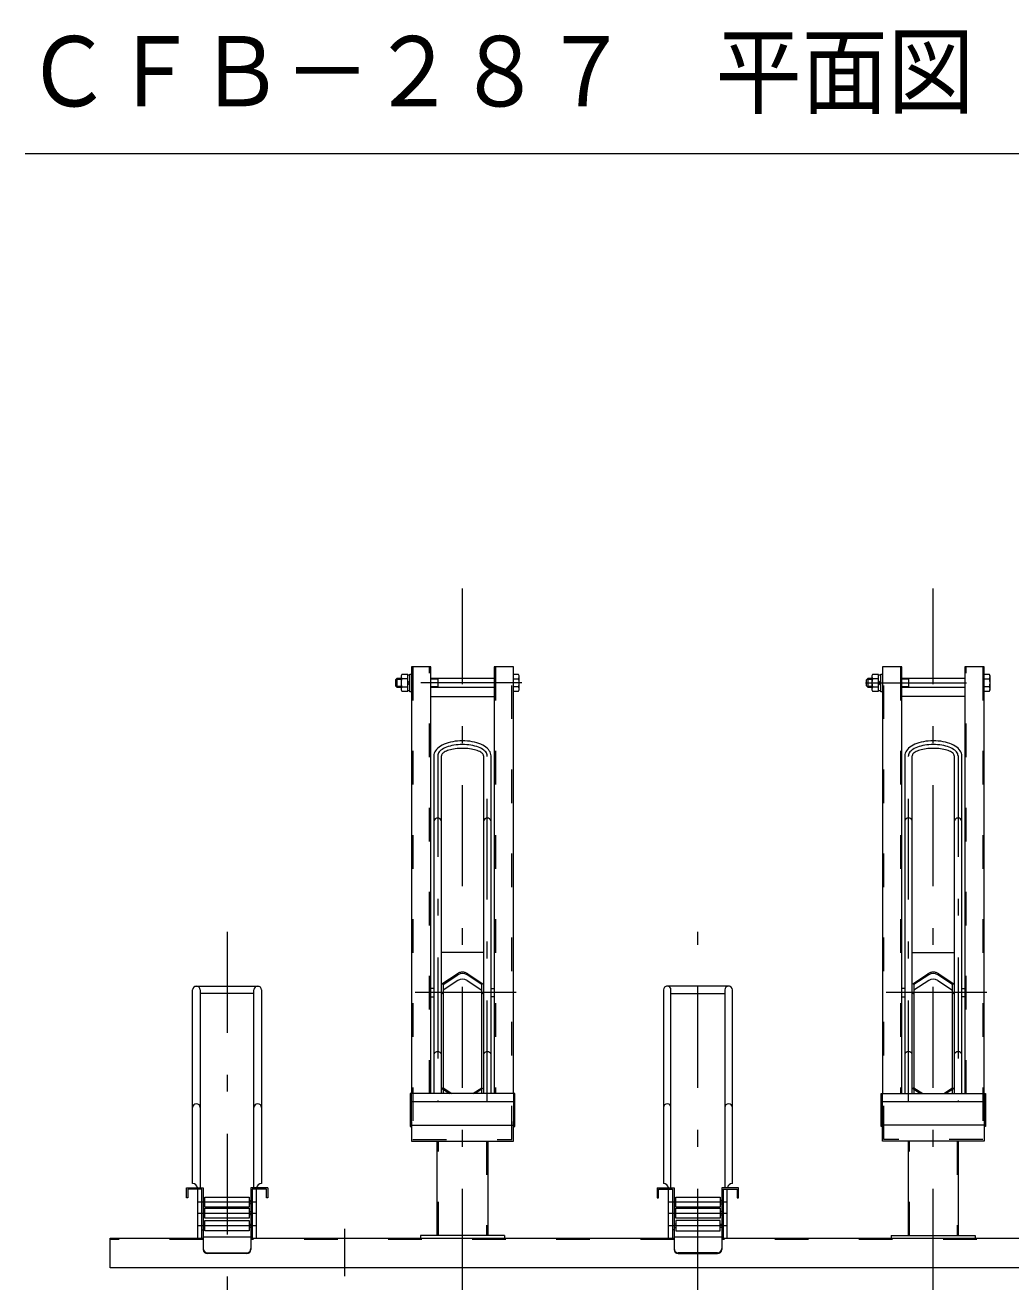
# Model space of a CAD drawing. Units: millimetres, scale not verified. Extents: x -5940 to 5940, y -4200 to 4200.
# Drawn here: x -1529 to -356, y 160 to 1664 of the extents above; entities that cross this region are included whole.
import ezdxf
from ezdxf.enums import TextEntityAlignment as Align

# ---------------------------------------------------------------- set-up
doc = ezdxf.new("R2010")
doc.units = ezdxf.units.MM
doc.header["$LTSCALE"] = 10
doc.linetypes.add('USER2', pattern=[10, 4, -6])
doc.linetypes.add('USER3', pattern=[24, 12, -5, 2, -5])
for name, color, linetype, lineweight in [('0-2_2-0BOLD', 7, 'Continuous', 18), ('0-3_2-1HIDDEN', 3, 'USER2', 18), ('0-4_2-2CENTER', 3, 'USER3', 18), ('0-5_2-4THIN', 4, 'Continuous', 18), ('0-6_2-5DIM', 3, 'Continuous', 18)]:
    doc.layers.add(name, color=color, linetype=linetype, lineweight=lineweight)
doc.styles.add('ＭＳ ゴシック', font='')
doc.styles.get('ＭＳ ゴシック').set_extended_font_data('MS Gothic')

msp = doc.modelspace()

# ---------------------------------------------------------------- linework, layer by layer
at = {"layer": '0-2_2-0BOLD'}
for p, q in [((-1071.07, 891.15), (-1073.58, 891.15)), ((-1069.07, 900.9), (-1069.07, 393.41)), ((-511.07, 891.15), (-513.58, 891.15)), ((-1086.57, 886.95), (-1086.57, 876.95)), ((-1073.58, 886.86), (-1080.82, 886.86)), ((-1080.82, 877.05), (-1073.58, 877.05)), ((-1071.07, 884.45), (-1073.58, 881.95)), ((-1073.58, 879.45), (-1071.07, 881.95)), ((-1073.58, 872.75), (-1071.07, 872.75)), ((-971.07, 886.95), (-1046.07, 886.95)), ((-1046.07, 876.95), (-971.07, 876.95)), ((-1038.07, 886.95), (-1038.07, 876.95)), ((-948.07, 886.86), (-941.83, 886.86)), ((-941.83, 877.05), (-948.07, 877.05)), ((-526.57, 876.95), (-521.57, 876.95)), ((-513.58, 886.86), (-520.82, 886.86)), ((-520.82, 877.05), (-513.58, 877.05)), ((-511.07, 884.45), (-513.58, 881.95)), ((-513.58, 879.45), (-511.07, 881.95)), ((-513.58, 872.75), (-511.07, 872.75)), ((-411.07, 886.95), (-486.07, 886.95)), ((-486.07, 876.95), (-411.07, 876.95)), ((-478.07, 886.95), (-478.07, 876.95)), ((-388.07, 886.86), (-381.83, 886.86)), ((-381.83, 877.05), (-388.07, 877.05)), ((-1069.07, 871.45), (-1071.07, 871.45)), ((-1046.07, 865.78), (-971.07, 865.78)), ((-411.07, 865.78), (-486.07, 865.78)), ((-1042.57, 795.18), (-1042.57, 393.41)), ((-1033.57, 393.41), (-1033.57, 795.18)), ((-983.57, 795.18), (-983.57, 393.41)), ((-974.57, 393.41), (-974.57, 795.18)), ((-482.57, 795.18), (-482.57, 393.41)), ((-473.57, 393.41), (-473.57, 795.18)), ((-423.57, 795.18), (-423.57, 393.41)), ((-414.57, 393.41), (-414.57, 795.18)), ((-983.57, 561.13), (-1033.57, 561.13)), ((-473.57, 561.13), (-423.57, 561.13)), ((-1031.58, 523.12), (-1014.06, 534.62)), ((-1014.06, 527.84), (-1031.58, 516.35)), ((-1003.09, 527.84), (-985.57, 516.35)), ((-454.06, 534.62), (-471.58, 523.12)), ((-454.06, 527.84), (-471.58, 516.35)), ((-443.09, 527.84), (-425.57, 516.35)), ((-1329.57, 286.38), (-1329.57, 516.88)), ((-1326.07, 521.38), (-1251.07, 521.38)), ((-1320.57, 516.88), (-1320.57, 281.38)), ((-1256.58, 512.38), (-1320.57, 512.38)), ((-1256.58, 281.38), (-1256.58, 516.88)), ((-1247.57, 516.88), (-1247.57, 286.38)), ((-1042.57, 518.57), (-1046.07, 518.57)), ((-1031.58, 523.12), (-1031.58, 393.41)), ((-974.57, 518.57), (-971.07, 518.57)), ((-769.57, 516.88), (-769.57, 286.38)), ((-691.07, 521.38), (-766.07, 521.38)), ((-760.57, 281.38), (-760.57, 516.88)), ((-760.57, 512.38), (-696.58, 512.38)), ((-696.58, 516.88), (-696.58, 281.38)), ((-687.57, 286.38), (-687.57, 516.88)), ((-482.57, 518.57), (-486.07, 518.57)), ((-471.58, 523.12), (-471.58, 393.41)), ((-414.57, 518.57), (-411.07, 518.57)), ((-1046.07, 508.57), (-1042.57, 508.57)), ((-971.07, 508.57), (-974.57, 508.57)), ((-486.07, 508.57), (-482.57, 508.57)), ((-411.07, 508.57), (-414.57, 508.57)), ((-1031.58, 400.51), (-1021.08, 393.41)), ((-996.07, 393.41), (-985.57, 400.51)), ((-471.58, 400.51), (-461.09, 393.41)), ((-436.07, 393.41), (-425.57, 400.51)), ((-1070.67, 384.2), (-946.47, 384.2)), ((-510.67, 384.2), (-386.47, 384.2)), ((-1069.07, 360.25), (-1070.67, 360.25)), ((-1069.07, 360.25), (-1069.07, 336.82)), ((-1069.07, 355.86), (-948.07, 355.86)), ((-509.07, 354.52), (-510.67, 354.52)), ((-388.07, 355.86), (-509.07, 355.86)), ((-388.07, 360.25), (-388.07, 336.82)), ((-388.07, 360.25), (-386.47, 360.25)), ((-1038.58, 224.58), (-1038.58, 336.82)), ((-978.58, 336.82), (-978.58, 224.58)), ((-478.58, 336.82), (-478.58, 224.58)), ((-418.58, 224.58), (-418.58, 336.82)), ((-1323.57, 279.78), (-1323.57, 221.38)), ((-1318.58, 221.38), (-1318.58, 279.78)), ((-1253.57, 221.38), (-1253.57, 279.78)), ((-776.97, 281.38), (-776.97, 269.38)), ((-763.57, 221.38), (-763.57, 279.78)), ((-698.57, 279.78), (-698.57, 221.38)), ((-693.57, 221.38), (-693.57, 279.78)), ((-1316.97, 266.38), (-1314.97, 266.38)), ((-1314.97, 262.38), (-1316.97, 262.38)), ((-1262.17, 266.38), (-1260.17, 266.38)), ((-1260.17, 262.38), (-1262.17, 262.38)), ((-754.97, 266.38), (-756.97, 266.38)), ((-756.97, 262.38), (-754.97, 262.38)), ((-700.17, 266.38), (-702.17, 266.38)), ((-702.17, 262.38), (-700.17, 262.38)), ((-1316.97, 253.38), (-1314.97, 253.38)), ((-1314.97, 249.38), (-1316.97, 249.38)), ((-1262.17, 253.38), (-1260.17, 253.38)), ((-1260.17, 249.38), (-1262.17, 249.38)), ((-754.97, 253.38), (-756.97, 253.38)), ((-756.97, 249.38), (-754.97, 249.38)), ((-700.17, 253.38), (-702.17, 253.38)), ((-702.17, 249.38), (-700.17, 249.38)), ((-1318.58, 231.38), (-1316.97, 231.38)), ((-1314.97, 238.38), (-1316.97, 238.38)), ((-1316.97, 234.38), (-1314.97, 234.38)), ((-1262.17, 238.38), (-1260.17, 238.38)), ((-1260.17, 234.38), (-1262.17, 234.38)), ((-1260.17, 231.38), (-1258.57, 231.38)), ((-756.97, 231.38), (-758.58, 231.38)), ((-754.97, 238.38), (-756.97, 238.38)), ((-756.97, 234.38), (-754.97, 234.38)), ((-702.17, 238.38), (-700.17, 238.38)), ((-700.17, 234.38), (-702.17, 234.38)), ((-700.17, 231.38), (-698.57, 231.38)), ((-1316.97, 222.98), (-1260.17, 222.98)), ((-1260.17, 221.38), (-756.97, 221.38)), ((-958.58, 224.58), (-958.58, 221.38)), ((-756.97, 222.98), (-700.17, 222.98)), ((-700.17, 221.38), (-196.97, 221.38)), ((-498.58, 224.58), (-498.58, 221.38)), ((-1311.97, 204.27), (-1265.17, 204.27)), ((-1265.17, 203.14), (-1311.97, 203.14)), ((-705.17, 204.27), (-751.97, 204.27)), ((-751.97, 203.14), (-705.17, 203.14))]:
    msp.add_line(p, q, dxfattribs=at)
for points in [[(-1081.57, 873.45), (-1080.82, 872.14), (-1073.58, 872.14), (-1073.58, 891.77), (-1080.82, 891.77), (-1081.57, 890.45)], [(-513.58, 891.77), (-520.82, 891.77), (-521.57, 890.45), (-521.57, 873.45), (-520.82, 872.14), (-513.58, 872.14)], [(-1314.97, 258.38), (-1314.97, 270.38), (-1262.17, 270.38), (-1262.17, 258.38)], [(-1314.97, 245.38), (-1314.97, 257.38), (-1262.17, 257.38), (-1262.17, 245.38)], [(-702.17, 258.38), (-754.97, 258.38), (-754.97, 270.38), (-702.17, 270.38)], [(-702.17, 245.38), (-754.97, 245.38), (-754.97, 257.38), (-702.17, 257.38)], [(-1314.97, 242.38), (-1262.17, 242.38), (-1262.17, 230.38), (-1314.97, 230.38)], [(-702.17, 230.38), (-702.17, 242.38), (-754.97, 242.38), (-754.97, 230.38)]]:
    msp.add_lwpolyline(points, close=True, dxfattribs=at)
for points in [[(-1071.07, 871.45), (-1071.07, 892.45), (-1069.07, 892.45)], [(-1046.07, 393.41), (-1046.07, 900.9), (-1069.07, 900.9)], [(-948.07, 393.41), (-948.07, 900.9), (-971.07, 900.9), (-971.07, 393.41)], [(-948.07, 872.14), (-941.83, 872.14), (-941.08, 873.45), (-941.08, 890.45), (-941.83, 891.77), (-948.07, 891.77)], [(-509.07, 871.45), (-511.07, 871.45), (-511.07, 892.45), (-509.07, 892.45)], [(-486.07, 393.41), (-486.07, 900.9), (-509.07, 900.9), (-509.07, 393.41)], [(-388.07, 393.41), (-388.07, 900.9), (-411.07, 900.9), (-411.07, 393.41)], [(-388.07, 872.14), (-381.83, 872.14), (-381.08, 873.45), (-381.08, 890.45), (-381.83, 891.77), (-388.07, 891.77)], [(-1081.57, 886.95), (-1086.57, 886.95), (-1088.07, 885.45)], [(-1088.07, 885.45), (-1088.07, 878.45), (-1086.57, 876.95), (-1081.57, 876.95)], [(-521.57, 886.95), (-526.57, 886.95), (-526.57, 876.95), (-528.07, 878.45), (-528.07, 885.45), (-526.57, 886.95)], [(-974.57, 795.18), (-974.7, 796.73), (-975.09, 798.27), (-975.73, 799.79), (-976.63, 801.28), (-977.76, 802.71), (-979.13, 804.09), (-980.72, 805.41), (-982.53, 806.64), (-984.53, 807.79), (-986.72, 808.84), (-989.07, 809.79), (-991.58, 810.63), (-994.21, 811.34), (-996.95, 811.94), (-999.77, 812.41), (-1002.67, 812.75), (-1005.61, 812.95), (-1008.58, 813.02), (-1011.54, 812.95), (-1014.48, 812.75), (-1017.37, 812.41), (-1020.2, 811.94), (-1022.94, 811.34), (-1025.57, 810.63), (-1028.08, 809.79), (-1030.43, 808.84), (-1032.62, 807.79), (-1034.62, 806.64), (-1036.43, 805.41), (-1038.02, 804.09), (-1039.39, 802.71), (-1040.52, 801.28), (-1041.42, 799.79), (-1042.06, 798.27), (-1042.45, 796.73), (-1042.57, 795.18)], [(-414.57, 795.18), (-414.7, 796.73), (-415.09, 798.27), (-415.73, 799.79), (-416.62, 801.28), (-417.76, 802.71), (-419.13, 804.09), (-420.72, 805.41), (-422.53, 806.64), (-424.53, 807.79), (-426.72, 808.84), (-429.07, 809.79), (-431.57, 810.63), (-434.21, 811.34), (-436.95, 811.94), (-439.77, 812.41), (-442.67, 812.75), (-445.61, 812.95), (-448.58, 813.02), (-451.54, 812.95), (-454.48, 812.75), (-457.37, 812.41), (-460.2, 811.94), (-462.94, 811.34), (-465.57, 810.63), (-468.08, 809.79), (-470.43, 808.84), (-472.62, 807.79), (-474.62, 806.64), (-476.43, 805.41), (-478.02, 804.09), (-479.39, 802.71), (-480.52, 801.28), (-481.42, 799.79), (-482.06, 798.27), (-482.45, 796.73), (-482.57, 795.18)], [(-983.57, 795.18), (-983.67, 795.95), (-983.95, 796.71), (-984.43, 797.46), (-985.08, 798.2), (-985.92, 798.91), (-986.92, 799.59), (-988.1, 800.24), (-989.42, 800.86), (-990.9, 801.43), (-992.51, 801.95), (-994.24, 802.42), (-996.07, 802.83), (-998.01, 803.19), (-1000.02, 803.48), (-1002.1, 803.72), (-1004.23, 803.88), (-1006.4, 803.98), (-1008.58, 804.02), (-1010.75, 803.98), (-1012.91, 803.88), (-1015.05, 803.72), (-1017.12, 803.48), (-1019.14, 803.19), (-1021.08, 802.83), (-1022.91, 802.42), (-1024.64, 801.95), (-1026.25, 801.43), (-1027.73, 800.86), (-1029.05, 800.24), (-1030.23, 799.59), (-1031.23, 798.91), (-1032.07, 798.2), (-1032.72, 797.46), (-1033.19, 796.71), (-1033.48, 795.95), (-1033.57, 795.18)], [(-423.57, 795.18), (-423.67, 795.95), (-423.95, 796.71), (-424.43, 797.46), (-425.08, 798.2), (-425.92, 798.91), (-426.92, 799.59), (-428.1, 800.24), (-429.42, 800.86), (-430.9, 801.43), (-432.51, 801.95), (-434.24, 802.42), (-436.07, 802.83), (-438.01, 803.19), (-440.02, 803.48), (-442.1, 803.72), (-444.23, 803.88), (-446.4, 803.98), (-448.58, 804.02), (-450.75, 803.98), (-452.92, 803.88), (-455.05, 803.72), (-457.12, 803.48), (-459.14, 803.19), (-461.08, 802.83), (-462.91, 802.42), (-464.64, 801.95), (-466.25, 801.43), (-467.73, 800.86), (-469.05, 800.24), (-470.23, 799.59), (-471.23, 798.91), (-472.07, 798.2), (-472.72, 797.46), (-473.19, 796.71), (-473.48, 795.95), (-473.57, 795.18)], [(-985.57, 393.41), (-985.57, 523.12), (-1003.09, 534.62)], [(-425.57, 393.41), (-425.57, 523.12), (-443.09, 534.62)], [(-1070.67, 393.41), (-1070.67, 354.52), (-1069.07, 354.52)], [(-948.07, 354.52), (-946.47, 354.52), (-946.47, 393.41), (-1070.67, 393.41)], [(-510.67, 354.52), (-510.67, 393.41), (-386.47, 393.41), (-386.47, 354.52), (-388.07, 354.52)], [(-1069.07, 336.82), (-948.07, 336.82), (-948.07, 360.25), (-946.47, 360.25)], [(-388.07, 336.82), (-509.07, 336.82), (-509.07, 360.25), (-510.67, 360.25)], [(-1318.58, 279.78), (-1335.37, 279.78), (-1335.37, 269.38), (-1336.97, 269.38), (-1336.97, 281.38), (-1316.97, 281.38), (-1316.97, 208.15)], [(-1240.17, 281.38), (-1260.17, 281.38), (-1260.17, 208.15)], [(-1240.17, 281.38), (-1240.17, 269.38), (-1241.77, 269.38), (-1241.77, 279.78), (-1258.57, 279.78), (-1258.57, 221.38)], [(-776.97, 281.38), (-756.97, 281.38), (-756.97, 208.15)], [(-776.97, 269.38), (-775.37, 269.38), (-775.37, 279.78), (-758.58, 279.78), (-758.58, 221.38)], [(-698.57, 279.78), (-681.77, 279.78), (-681.77, 269.38), (-680.17, 269.38), (-680.17, 281.38), (-700.17, 281.38), (-700.17, 208.15)], [(419.83, 221.38), (530.43, 221.38), (530.43, 186.38), (-1427.57, 186.38), (-1427.57, 221.38), (-1316.97, 221.38)], [(-958.58, 224.58), (-1058.58, 224.58), (-1058.58, 221.38)], [(-498.58, 224.58), (-398.58, 224.58), (-398.58, 221.38)]]:
    msp.add_lwpolyline(points, dxfattribs=at)
for centre, radius, start, end in [((-1077.23, 889.31), 4.34, 154.38425, 214.38425), ((-945.42, 889.31), 4.34, 325.61575, 25.61574), ((-517.23, 889.31), 4.34, 154.38425, 214.38425), ((-385.42, 889.31), 4.34, 325.61575, 25.61574), ((-1077.23, 874.59), 4.34, 145.61574, 205.61574), ((-1065.33, 881.95), 16.24, 162.41203, 197.58795), ((-957.32, 881.95), 16.24, 342.41205, 17.58795), ((-945.42, 874.59), 4.34, 334.38426, 34.38425), ((-517.23, 874.59), 4.34, 145.61574, 205.61574), ((-505.33, 881.95), 16.24, 162.41203, 197.58795), ((-397.32, 881.95), 16.24, 342.41205, 17.58795), ((-385.42, 874.59), 4.34, 334.38426, 34.38425), ((-1038.07, 716.41), 4.72, 17.69286, 162.30713), ((-979.07, 716.41), 4.72, 17.69286, 162.30713), ((-478.07, 716.41), 4.72, 17.69286, 162.30713), ((-419.07, 716.41), 4.72, 17.69286, 162.30713), ((-1008.58, 526.26), 10, 56.72707, 123.27292), ((-1008.58, 519.48), 10, 56.72707, 123.27292), ((-448.58, 526.26), 10, 56.72707, 123.27292), ((-448.58, 519.48), 10, 56.72707, 123.27292), ((-1325.07, 516.88), 4.5, 0, 180), ((-1252.07, 516.88), 4.5, 0, 180), ((-765.07, 516.88), 4.5, 0, 180), ((-692.07, 516.88), 4.5, 0, 180), ((-1038.07, 438.61), 4.72, 17.69286, 162.30713), ((-979.07, 438.61), 4.72, 17.69286, 162.30713), ((-478.07, 438.61), 4.72, 17.69286, 162.30713), ((-419.07, 438.61), 4.72, 17.69286, 162.30713), ((-1325.07, 376.88), 4.5, 0, 180), ((-1252.07, 376.88), 4.5, 0, 180), ((-765.07, 376.88), 4.5, 0, 180), ((-692.07, 376.88), 4.5, 0, 180), ((-1329.57, 280.38), 6, 9.59406, 90), ((-1247.57, 280.38), 6, 90, 170.40593), ((-769.57, 280.38), 6, 9.59406, 90), ((-687.57, 280.38), 6, 90, 170.40593), ((-1311.97, 209.27), 5, 180, 270), ((-1311.97, 208.15), 5, 180, 270), ((-1265.17, 209.27), 5, 270, 0), ((-1265.17, 208.15), 5, 270, 0), ((-751.97, 209.27), 5, 180, 270), ((-751.97, 208.15), 5, 180, 270), ((-705.17, 209.27), 5, 270, 0), ((-705.17, 208.15), 5, 270, 0)]:
    msp.add_arc(centre, radius, start, end, dxfattribs=at)
at = {"layer": '0-3_2-1HIDDEN'}
for p, q in [((-1047.67, 393.41), (-1047.67, 900.9)), ((-969.48, 900.9), (-969.48, 393.41)), ((-487.67, 900.9), (-487.67, 393.41)), ((-409.47, 393.41), (-409.47, 900.9)), ((-1032.96, 512.85), (-1031.58, 512.05)), ((-985.57, 512.05), (-984.19, 512.85)), ((-472.96, 512.85), (-471.58, 512.05)), ((-425.57, 512.05), (-424.19, 512.85)), ((-1069.07, 360.25), (-1069.07, 393.41)), ((-1031.58, 400.51), (-1032.96, 399.71)), ((-1032.96, 399.71), (-1023.8, 393.41)), ((-984.19, 399.71), (-993.35, 393.41)), ((-985.57, 400.51), (-984.19, 399.71)), ((-948.07, 393.41), (-948.07, 360.25)), ((-509.07, 360.25), (-509.07, 393.41)), ((-471.58, 400.51), (-472.96, 399.71)), ((-472.96, 399.71), (-463.8, 393.41)), ((-424.19, 399.71), (-433.35, 393.41)), ((-425.57, 400.51), (-424.19, 399.71)), ((-388.07, 393.41), (-388.07, 360.25)), ((-1036.98, 224.58), (-1036.98, 336.82)), ((-980.18, 336.82), (-980.18, 224.58)), ((-476.98, 224.58), (-476.98, 336.82)), ((-420.18, 336.82), (-420.18, 224.58)), ((-1316.98, 219.78), (-1427.57, 219.78)), ((-756.97, 219.78), (-1260.17, 219.78)), ((-196.97, 219.78), (-700.17, 219.78))]:
    msp.add_line(p, q, dxfattribs=at)
for points in [[(-1067.48, 900.9), (-1067.48, 338.97), (-949.67, 338.97), (-949.67, 900.9)], [(-389.67, 900.9), (-389.67, 338.97), (-507.47, 338.97), (-507.47, 900.9)], [(-1031.58, 523.12), (-1032.96, 523.92), (-1015.01, 535.9)], [(-1002.13, 535.9), (-984.19, 523.92), (-985.57, 523.12)], [(-471.58, 523.12), (-472.96, 523.92), (-455.01, 535.9)], [(-442.13, 535.9), (-424.19, 523.92), (-425.57, 523.12)]]:
    msp.add_lwpolyline(points, dxfattribs=at)
for centre in [(-1008.58, 526.26), (-448.58, 526.26)]:
    msp.add_arc(centre, 11.6, 56.27408, 123.72591, dxfattribs=at)
at = {"layer": '0-4_2-2CENTER'}
for p, q in [((-1008.58, 160.25), (-1008.58, 994.33)), ((-448.58, 160.25), (-448.58, 994.33)), ((-938.08, 881.95), (-1089.07, 881.95)), ((-529.07, 881.95), (-378.08, 881.95)), ((-1038.07, 795.18), (-1038.07, 384.2)), ((-979.07, 384.2), (-979.07, 795.18)), ((-478.07, 384.2), (-478.07, 795.18)), ((-419.07, 795.18), (-419.07, 384.2)), ((-1288.58, 585.77), (-1288.58, 160.25)), ((-728.58, 160.25), (-728.58, 585.77)), ((-944.76, 513.57), (-1072.39, 513.57)), ((-384.76, 513.57), (-512.39, 513.57)), ((-1253.57, 264.38), (-1323.57, 264.38)), ((-693.57, 264.38), (-763.57, 264.38)), ((-1323.57, 251.38), (-1253.57, 251.38)), ((-763.57, 251.38), (-693.57, 251.38)), ((-1253.57, 236.38), (-1323.57, 236.38)), ((-1148.57, 176.17), (-1148.57, 232.84)), ((-693.57, 236.38), (-763.57, 236.38))]:
    msp.add_line(p, q, dxfattribs=at)
for points in [[(-979.07, 795.18), (-979.19, 796.34), (-979.52, 797.49), (-980.08, 798.63), (-980.85, 799.74), (-981.84, 800.81), (-983.03, 801.84), (-984.41, 802.83), (-985.98, 803.75), (-987.71, 804.61), (-989.61, 805.39), (-991.65, 806.1), (-993.82, 806.73), (-996.11, 807.26), (-998.48, 807.71), (-1000.94, 808.06), (-1003.45, 808.31), (-1006, 808.46), (-1008.58, 808.52), (-1011.15, 808.46), (-1013.7, 808.31), (-1016.21, 808.06), (-1018.66, 807.71), (-1021.04, 807.26), (-1023.32, 806.73), (-1025.5, 806.1), (-1027.54, 805.39), (-1029.43, 804.61), (-1031.17, 803.75), (-1032.74, 802.83), (-1034.12, 801.84), (-1035.31, 800.81), (-1036.29, 799.74), (-1037.07, 798.63), (-1037.63, 797.49), (-1037.96, 796.34), (-1038.07, 795.18)], [(-419.07, 795.18), (-419.19, 796.34), (-419.52, 797.49), (-420.08, 798.63), (-420.85, 799.74), (-421.84, 800.81), (-423.03, 801.84), (-424.41, 802.83), (-425.98, 803.75), (-427.71, 804.61), (-429.61, 805.39), (-431.65, 806.1), (-433.82, 806.73), (-436.11, 807.26), (-438.48, 807.71), (-440.94, 808.06), (-443.45, 808.31), (-446, 808.46), (-448.58, 808.52), (-451.15, 808.46), (-453.7, 808.31), (-456.21, 808.06), (-458.66, 807.71), (-461.04, 807.26), (-463.32, 806.73), (-465.5, 806.1), (-467.54, 805.39), (-469.43, 804.61), (-471.17, 803.75), (-472.74, 802.83), (-474.12, 801.84), (-475.31, 800.81), (-476.29, 799.74), (-477.07, 798.63), (-477.63, 797.49), (-477.96, 796.34), (-478.07, 795.18)]]:
    msp.add_lwpolyline(points, dxfattribs=at)
at = {"layer": '0-5_2-4THIN'}
for p, q in [((-1087.39, 886.14), (-1081.57, 886.14)), ((-1081.57, 877.76), (-1087.39, 877.76)), ((-1038.07, 886.14), (-1046.07, 886.14)), ((-1046.07, 877.76), (-1038.07, 877.76)), ((-527.39, 886.14), (-521.57, 886.14)), ((-521.57, 877.76), (-527.39, 877.76)), ((-478.07, 886.14), (-486.07, 886.14)), ((-486.07, 877.76), (-478.07, 877.76))]:
    msp.add_line(p, q, dxfattribs=at)
at = {"layer": '0-6_2-5DIM'}
msp.add_line((631.43, 1511), (-1528.57, 1511), dxfattribs=at)

# ---------------------------------------------------------------- texts
at = {"layer": '0-6_2-5DIM', "color": 7, "style": 'ＭＳ ゴシック', "width": 0.9}
msp.add_text('ＣＦＢ－２８７\u3000平面図\u3000Ｓ＝１／２０', height=83.58, dxfattribs=at).set_placement((-1528.58, 1542.4), align=Align.BOTTOM_LEFT)

doc.saveas('drawing.dxf')
